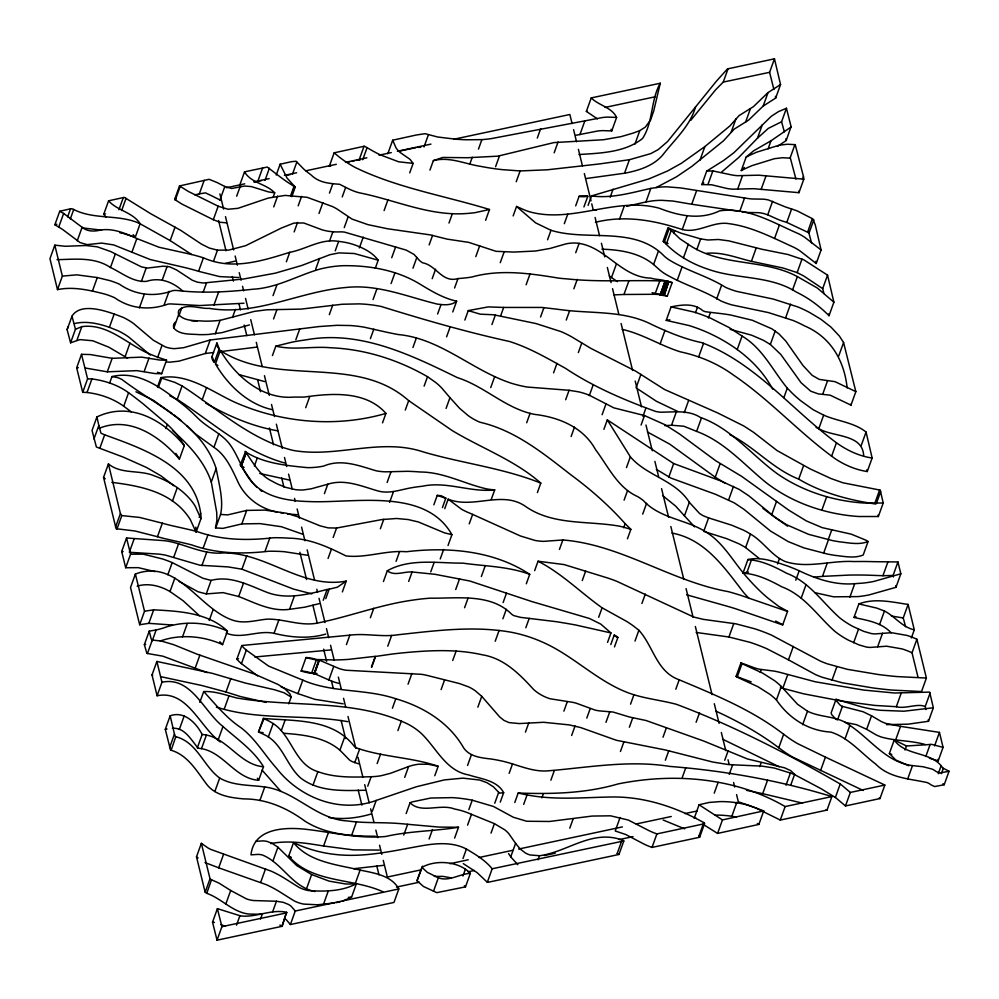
<?xml version="1.0" encoding="UTF-8"?>
<svg xmlns="http://www.w3.org/2000/svg" width="999" height="999" viewBox="0 0 999 999"><rect width="100%" height="100%" fill="white"/><g stroke="black" fill="none" stroke-linecap="round" stroke-linejoin="round"><path stroke-width="1.5" d="M777.397 146.478L786.213 140.509L785.963 138.636M786.213 140.509L791.083 126.648L786.438 108.254L778.396 111.663L771.253 116.309L733.94 152.685L723.601 160.489L706.705 171.104L701.847 184.603L711.563 184.765L726.41 188.361A49.188 47.577 19.8 0 0 732.629 189.186L753.721 188.699L798.95 192.682L803.808 179.171L803.608 177.535A19.968 19.318 19.8 0 0 803.458 176.561L795.241 144.655L787.324 144.243L779.295 145.18L756.942 152.098A158.204 153.022 19.8 0 0 747.751 156.281L746.153 157.068L741.283 170.579L742.881 169.78A158.204 153.022 19.8 0 1 752.085 165.609L774.437 158.691L782.454 157.742L790.384 158.167L795.941 179.108M314.273 673.925L318.893 660.114L317.158 659.914A97.228 94.043 19.8 0 1 312.862 659.265L305.994 657.617L301.136 671.128L307.992 672.777A97.228 94.043 19.8 0 0 312.3 673.426L314.023 673.626M314.023 674.1L318.893 660.114M273.251 196.878L274.713 192.832L268.394 191.883L251.373 186.601L244.693 186.026L231.681 188.499L224.825 186.463A341.92 330.719 19.8 0 1 217.12 182.555L209.103 179.308L179.52 185.951L188.424 191.483L218.182 206.206L228.009 209.241L237.887 208.341L268.269 198.064L285.065 195.417L307.08 197.303L332.667 206.631A56.381 54.545 19.8 0 1 337.138 209.091L352.023 219.068L367.944 224.65L387.475 228.746L430.444 234.927L447.053 239.111L468.731 242.37L496.028 251.311L513.661 252.073L535.614 251.011L550.062 248.439L565.809 243.931A37.512 36.289 19.8 0 1 575.287 243.019C604.632 244.593 620.716 277.56 650.886 278.122C655.282 279.807 664.547 279.345 667.12 281.855L662.512 295.242M666.046 281.593L660.177 295.055L665.109 281.081C632.467 279.695 599.75 282.43 567.12 278.896A170.18 164.61 19.8 0 1 558.703 278.134C529.92 273.401 500.337 269.031 471.678 277.06A140.647 136.051 19.8 0 1 457.979 278.559C442.132 283.266 436.538 265.334 422.627 262.812A17.557 16.983 19.8 0 1 419.118 260.09L414.036 254.445L406.231 250.125L344.518 232.118A27.835 26.923 19.8 0 0 340.659 231.868L337.262 231.93A40.26 38.949 19.8 0 1 332.904 231.756L329.795 231.443A47.215 45.667 19.8 0 1 321.778 229.708L303.733 222.977L293.956 223.077L281.506 227.984L245.567 245.717L228.721 250.1L217.482 250.15L209.39 248.064L201.611 244.206L180.682 230.332L150.724 213.724L126.024 198.414A2.935 2.847 19.8 0 0 123.302 197.502M660.177 295.055L665.109 281.081M226.411 222.814L219.892 222.253L213.311 219.718L181.806 204.021L174.65 199.45L176.036 198.838M597.427 118.856L586.376 111.413L591.233 97.914L660.264 83.229C650.436 100.424 653.433 122.103 642.507 138.524C625.074 152.472 600.499 153.159 579.02 154.52M660.264 83.229L653.683 111.089L650.611 120.017L645.254 127.16L639.797 130.607L633.428 133.017L621.028 136.651L603.521 139.735L553.883 142.595L497.802 156.169L467.407 157.73L442.769 157.455L433.354 160.639L429.945 170.092M238.749 277.51L219.605 276.598L198.564 271.316A195.055 188.674 19.8 0 0 184.49 267.482L150.225 259.54L113.649 244.905L101.573 243.082L87.088 244.643L80.095 242.582L62.425 229.32L54.87 224.763L59.728 211.264L70.542 208.803A2.735 2.647 19.8 0 1 71.566 208.729L72.777 209.041A10.939 10.577 19.8 0 1 73.714 209.503C94.418 220.092 119.031 213.936 140.147 223.689L135.29 237.188L123.626 233.616M58.779 226.96L63.649 213.461L59.728 211.264M375.274 268.306L378.196 260.202L354.32 253.521L339.036 252.897L329.92 254.695L301.561 265.547L275.237 273.177L243.519 279.008L203.346 283.004L197.527 282.218L192.332 280.257L176.536 269.942L169.643 266.808L163.199 266.184L147.502 268.069L141.471 266.895L110.452 251.448L97.315 246.84L85.864 245.517L65.31 246.278L54.808 245.155L49.95 258.666L57.492 289.623C73.402 286.301 89.735 290.222 105.145 294.156A83.766 81.031 19.8 0 1 114.573 297.702C130.569 308.991 149.925 310.652 168.007 304.096A20.042 19.393 19.8 0 1 172.29 304.008L199.713 305.557L243.981 303.234M67.62 216.908L70.542 208.803M70.317 218.956L73.714 209.503M57.492 289.623L62.363 276.111L54.808 245.155M77.248 240.809L82.105 227.297L63.649 213.461M105.969 217.008L103.721 214.31L108.591 200.811L123.314 197.565L118.931 209.715M127.61 358.229L108.854 347.202L92.757 340.759L79.97 339.61L70.579 342.794L67.12 329.658L71.99 316.146C81.456 300.911 109.99 312.387 123.089 317.345A66.546 64.373 19.8 0 1 133.404 323.389L153.384 340.284L165.272 346.89A28.834 27.885 19.8 0 0 174.763 348.651L183.741 347.677L210.165 339.997L319.031 326.561L337.013 325.312L350.349 325.537A128.172 123.976 19.8 0 1 364.136 327.16L386.001 332.068A336.351 325.349 19.8 0 0 398.364 334.565C440.771 338.499 472.477 370.741 511.8 383.379A121.403 117.432 19.8 0 0 527.147 387.038L569.068 390.284L578.571 391.833A68.444 66.209 19.8 0 1 589.073 395.117L613.823 407.854L644.48 415.559L664.959 424.712L679.308 433.828L715.609 460.664L741.608 476.336L788.723 510.139L806.393 520.941L822.277 527.672L851.26 534.165L865.858 540.147L868.069 541.52L863.198 555.032C854.307 558.653 844.305 556.356 835.077 555.382A189.81 183.591 19.8 0 1 827.434 554.058L803.833 547.877L788.236 541.608L770.579 531.093L744.018 509.365L734.24 502.859L715.646 494.343L670.853 478.059L656.38 469.343M70.579 342.794L75.437 329.283L71.99 316.146M92.432 291.071L97.29 277.56L110.015 280.657A83.766 81.031 19.8 0 1 119.443 284.203C135.427 295.304 154.795 297.352 172.864 290.597A20.042 19.393 19.8 0 1 177.148 290.497C202.322 293.444 227.859 291.995 252.997 289.223C276.673 287.999 297.29 275.637 319.58 269.181A112.949 109.253 19.8 0 1 342.507 265.709C368.818 265.259 396.178 269.905 419.043 283.566C430.894 290.746 442.932 298.189 456.655 301.161L452.759 311.963M121.653 210.564L126.024 198.414M76.96 340.147L81.818 326.636C108.816 322.889 128.784 346.228 152.323 355.07A113.986 110.252 19.8 0 0 160.764 358.254L166.546 360.177L161.688 373.688L155.082 373.589L136.875 370.641L107.293 371.828L85.527 368.069M182.717 291.046C172.827 281.905 159.728 276.973 146.591 281.343C133.204 282.555 121.99 272.864 110.464 267.495L115.335 253.996M131.256 411.875A427.772 413.761 19.8 0 0 123.714 406.218C112.887 398.401 99.725 393.918 86.501 392.432A24.326 23.539 19.8 0 0 85.427 392.432L82.717 392.332L76.661 367.819L81.518 354.32L90.385 354.558L112.15 358.329L141.733 357.142L159.94 360.077L166.546 360.177M131.968 252.06L136.838 238.549C125.637 233.366 113.362 228.122 100.749 229.995C94.443 231.618 87.375 231.756 82.105 227.297M82.717 392.332L87.587 378.821L81.518 354.32M74.425 323.589C86.089 320.716 98.289 323.514 109.403 327.297L114.261 313.798M87.038 392.47L91.908 378.958C104.932 380.582 117.907 384.952 128.584 392.719A427.772 413.761 19.8 0 1 143.519 404.17L167.382 424.488A86.526 83.704 19.8 0 1 184.266 445.629M107.293 371.828L112.15 358.329M141.321 281.518L146.179 268.019M174.65 199.45L179.558 185.802M98.789 428.484C129.608 415.509 159.99 436.401 179.433 459.128L184.291 445.616C162.912 419.667 130.02 401.186 96.915 416.933L92.045 430.444L96.379 447.015L123.289 457.117L146.653 467.557L161.076 475.911L173.851 485.726M175.3 199.987L180.157 186.476M109.528 383.341L111.963 376.586C138.162 370.142 161.326 387.899 180.782 402.947A142.045 137.387 19.8 0 1 195.692 416.046L196.728 417.008A58.129 56.231 19.8 0 0 200.137 420.267C210.352 429.408 223.901 434.765 231.481 446.703C239.847 459.34 243.694 474.975 255.207 485.439C269.755 498.289 290.072 501.023 308.778 501.548C353.771 503.621 424.95 486.963 451.923 534.677L448.039 545.479M139.385 307.904L144.243 294.393M93.968 438.961L98.826 425.449L96.915 416.933M125.1 356.68L129.957 343.169M191.621 254.495L170.18 240.609L175.05 227.098M99.8 448.326L104.658 434.827L100.986 433.216L98.826 425.449M162.313 279.807L167.17 266.308M194.793 194.867L199.325 193.868L204.183 180.357M123.714 406.231L128.584 392.719M164.186 304.795L169.056 291.283M307.492 555.269L284.365 551.698A170.117 164.56 19.8 0 0 268.644 551.248C242.844 554.233 216.571 553.846 191.808 544.93A355.482 343.843 19.8 0 0 182.767 542.732L165.534 538.836A217.07 209.965 19.8 0 1 157.467 536.713L134.89 530.968L116.084 528.708L103.546 477.422L108.416 463.911C121.241 474.587 139.748 469.518 154.433 475.911C168.381 480.869 181.631 488.923 191.159 500.399A53.958 52.198 19.8 0 1 195.23 506.206L200.936 518.718L196.079 532.23L190.359 519.717A53.958 52.198 19.8 0 0 186.301 513.911C168.406 491.271 138.824 485.714 111.851 482.38M144.168 371.503L149.038 358.004M157.58 357.654L161.963 345.492M249.45 324.9L221.99 332.63L208.554 334.453A142.033 137.387 19.8 0 1 199.313 334.64C190.834 333.853 179.845 335.189 173.789 328.084L178.659 314.573L178.334 312.525A6.006 5.807 19.8 0 1 179.046 310.015C186.863 302.872 199.688 309.053 209.078 308.329C256.306 316.346 299.588 291.346 345.666 287.525C377.56 283.903 407.142 296.803 437.325 304.096C443.718 304.932 451.423 305.794 456.655 301.161M220.941 200.424L219.967 199.962L224.825 186.463M213.311 219.718L218.182 206.206M178.896 315.846L181.818 307.742M198.564 271.316L203.421 257.804C231.943 270.592 261.875 261.014 289.76 252.322C306.206 249.275 321.241 238.212 338.624 241.408A69.768 67.495 19.8 0 1 352.884 244.305C362.325 247.49 372.127 251.998 378.196 260.202M157.48 387.075L160.876 377.622C187.487 373.127 210.764 390.896 233.554 401.66C280.744 422.989 336.126 427.909 385.939 413.399C366.034 390.684 331.755 393.107 304.42 397.053A338.324 327.247 19.8 0 1 294.156 397.053C262.55 399.962 235.277 376.123 220.342 350.449L215.472 363.948C227.685 384.94 247.852 404.295 272.115 409.627M158.292 387.6L161.688 378.134L160.876 377.622M115.547 527.11L120.417 513.611L108.416 463.911M291.795 196.653L295.204 187.2A9.303 9.003 19.8 0 1 294.83 186.95L294.368 186.638A8.254 7.992 19.8 0 0 293.993 186.388L287.762 182.33A217.457 210.339 19.8 0 1 278.259 175.449L267.282 167.058L244.518 171.853L239.66 185.352L240.784 185.09M236.676 196.204L240.085 186.751M116.945 529.095L121.803 515.584L139.76 517.457L162.338 523.201A217.07 209.965 19.8 0 0 170.392 525.337L187.625 529.233A355.482 343.843 19.8 0 1 196.666 531.418C221.441 540.347 247.702 540.734 273.514 537.737A170.117 164.56 19.8 0 1 289.223 538.199C309.665 538.449 328.159 547.015 345.954 555.919C366.021 558.304 386.014 550.049 406.331 551.748C448.264 546.728 493.806 550.599 529.72 574.338L526.311 583.791M213.599 260.964L217.482 250.15M203.134 292.295L206.543 282.842M155.082 571.615L138.312 567.657L125.699 567.732L121.691 551.51L126.548 537.999L163.861 540.634A76.636 74.126 19.8 0 1 170.704 541.72C188.087 545.704 204.583 554.62 222.964 552.959C266.221 552.247 301.873 589.435 346.241 581.106L342.357 591.908M165.921 428.546L167.382 424.488M285.239 463.136C244.118 451.923 212.263 422.04 177.223 399.413L182.093 385.914L174.725 382.33L161.688 378.134M254.383 182.155L257.779 181.406L262.65 167.894M213.861 305.282L218.719 291.77M134.191 538.748L129.333 552.26L159.003 554.133A76.636 74.126 19.8 0 1 165.834 555.232L200.137 565.272L228.172 566.908L241.945 569.193L293.519 589.098L311.85 593.868M125.699 567.732L130.569 554.22L126.548 537.999M264.997 180.407L269.368 168.244M166.796 361.938A28.834 27.885 19.8 0 0 169.892 362.162L178.883 361.176L205.294 353.509L210.165 339.997M215.247 333.878L220.105 320.367L254.308 311.388L266.658 309.802L301.174 309.103L342.22 304.245L359.278 303.883A130.295 126.024 19.8 0 1 381.293 306.493C423.564 319.63 466.009 331.918 509.303 341.433C529.22 347.64 547.44 358.329 565.596 368.394C593.331 386.888 624.562 400.149 655.769 411.476A36.563 35.365 19.8 0 0 660.789 412.2C674.15 412.15 688.386 409.752 700.349 417.42C731.305 428.271 751.61 455.144 777.384 473.813C799.175 488.898 824.799 498.126 850.986 501.735A184.59 178.559 19.8 0 0 863.648 502.997L883.203 503.021L880.231 490.134L842.981 482.804L830.906 478.496L810.164 468.918L777.122 450.611L753.571 432.317L743.905 426.036L717.856 413.024L664.572 389.51L635.601 371.104L590.846 348.376L571.84 336.938A102.21 98.864 19.8 0 0 560.951 331.581L535.914 323.539L495.329 315.11A25.812 24.963 19.8 0 0 491.096 314.648L480.294 314.185L468.256 310.614L464.847 320.067M276.236 175.037L280.132 164.223L291.483 161.676L296.116 161.251L303.821 169.131A99.975 96.703 19.8 0 0 311.176 175.012C319.156 182.942 329.583 183.466 339.66 184.291C346.066 187.537 352.347 191.134 359.428 192.832C395.354 199.9 429.845 216.558 467.22 213.461A125.936 121.816 19.8 0 0 475.287 212.625L489.498 209.49L485.614 220.304M212.013 356.543L216.87 343.032A46.366 44.843 19.8 0 1 217.819 345.179L219.231 348.813L214.36 362.325A6.481 6.269 19.8 0 1 212.038 356.543A46.366 44.843 19.8 0 1 212.962 358.678L214.36 362.325M607.554 642.407L610.951 632.941L575.536 624.962A807.841 781.393 19.8 0 0 556.406 621.703L520.442 617.345L514.048 615.684A9.728 9.416 19.8 0 1 511.488 614.06C490.484 593.031 457.105 598.588 430.357 598.164A216.096 209.016 19.8 0 0 412.599 600.137C379.682 604.72 348.526 616.982 316.096 623.339C299.425 626.011 283.429 618.693 266.92 619.155C255.781 620.279 244.393 623.95 233.304 620.379C198.813 609.228 177.56 558.229 135.377 574.025L130.519 587.537L139.673 624.725L148.814 623.339L172.527 625.024M202.185 399.825L206.556 387.662M232.455 317.507L235.377 309.403M273.714 206.918L277.597 196.116M157.467 536.713L162.338 523.201M172.415 501.186L177.273 487.687M292.445 174.238L296.815 162.088M290.584 195.841L293.993 186.388M291.271 195.966L294.68 186.513L287.075 178.084L280.132 164.223M139.673 624.725L144.53 611.213L135.377 574.025M298.189 205.831L301.586 196.378M148.814 623.339L153.671 609.84C178.996 611.163 208.167 612.624 227.435 631.118L222.577 644.63C203.471 635.876 180.182 633.878 160.265 640.996M173.751 557.192L178.609 543.693M167.832 574.75L172.203 562.587A151.723 146.753 19.8 0 0 162.625 558.978L143.169 554.145L130.569 554.22M277.223 512.05C259.528 508.728 244.156 496.753 237.125 480.119C231.393 468.007 225.537 454.995 213.936 447.34L218.793 433.828M207.168 672.639L162.812 656.168L146.878 653.383L144.368 644.642L149.226 631.131L156.156 629.969A98.701 95.467 19.8 0 0 163.187 628.096C183.641 620.342 207.68 622.065 227.435 631.118M294.143 231.918L297.552 222.465M273.039 295.617L276.935 284.815M286.351 261.775L289.76 252.322M147.44 653.533L152.298 640.022L161.601 641.108L173.676 644.68L197.003 654.145L254.358 674.038L277.884 684.39L284.565 688.486L289.885 693.806L291.159 697.065L288.723 703.82M152.273 640.771L156.156 629.969M199.438 615.696L183.167 600.786L170.005 591.533L174.875 578.021M302.51 534.153L281.456 526.735L259.977 523.613L241.82 523.913L222.877 528.384L215.459 527.884L216.92 520.367L216.721 512.412L211.301 482.042L216.159 468.531C201.698 424.425 156.356 405.681 122.315 379.757A19.93 19.281 19.8 0 0 116.796 377.435L111.963 376.586M199.201 517.357L200.662 513.299C194.393 466.233 143.257 448.813 104.658 434.827M273.551 318.956L276.96 309.503M409.715 172.852L413.124 163.399L398.638 161.788L380.244 154.833A133.167 128.796 19.8 0 1 371.94 150.474L364.672 146.329A2.498 2.41 19.8 0 0 364.023 146.291L334.141 152.835L329.283 166.346L330.819 165.934M220.292 741.97C199.713 727.097 187.437 689.585 157.093 695.754L152.023 674.949L156.88 661.45L212.325 673.338L245.304 683.054L274.625 689.785L284.153 692.819L291.159 697.065M318.993 213.461L322.889 202.647M329.458 193.119L332.854 183.666M272.427 355.594L275.836 346.141L291.97 342.158A231.244 223.676 19.8 0 1 306.306 339.81C359.902 330.045 410.626 354.757 457.392 377.634C484.865 386.351 505.894 408.816 534.515 414.373C558.778 417.207 583.229 427.097 595.566 449.687C608.166 466.333 617.632 487.787 637.749 496.64A58.541 56.631 19.8 0 1 643.431 500.636C660.189 518.843 686.65 519.343 706.518 532.342C724.637 543.818 734.277 563.686 748.513 579.033A202.735 196.091 19.8 0 0 760.014 591.033L761.35 592.295A174.475 168.756 19.8 0 0 767.669 597.914L778.683 606.343L787.587 611.288L782.729 624.8A4.233 4.096 19.8 0 1 781.568 624.55L735.489 608.716A335.639 324.65 19.8 0 0 723.326 605.132L686.613 594.792M203.209 548.026L208.079 534.515M201.91 565.559L206.768 552.047M215.697 527.959L220.567 514.46L227.747 514.885L246.691 510.402L264.835 510.102L286.326 513.224L297.69 516.733L320.042 525.824L328.109 527.872L336.576 528.046L382.068 519.53L396.703 518.493L408.179 519.555L418.319 521.94L444.468 532.854L451.923 534.677M157.093 695.754L161.963 682.242L156.88 661.45M240.859 465.984L240.297 464.897L245.517 451.71A4.508 4.358 19.8 0 0 245.791 451.998C263.861 463.524 286.526 465.559 307.317 467.632A73.876 71.453 19.8 0 0 323.701 466.071C341.421 458.553 359.103 465.771 376.198 470.804A55.22 53.422 19.8 0 0 385.614 471.828L407.58 471.303A209.415 202.56 19.8 0 1 420.379 472.003C443.868 472.102 464.51 483.953 486.875 488.948A70.28 67.982 19.8 0 0 494.717 489.872L491.308 499.325M245.117 451.286L245.729 452.472A1.361 1.311 19.8 0 0 246.066 452.759L241.209 466.271L252.248 482.292L256.943 487.412M244.081 467.432L241.446 465.809L246.316 452.297M182.467 636.987L187.337 623.488M315.672 269.255L319.555 258.454M342.245 196.915L345.642 187.45M329.495 241.209L332.904 231.756M356.343 160.377L359.165 159.803L364.023 146.291M295.854 339.672L299.75 328.871M179.171 581.455L198.064 591.758L206.281 593.918L211.139 580.407C230.844 575.124 249.475 585.614 267.357 592.494C286.85 599.775 307.754 594.405 327.11 589.46L323.226 600.274M362.724 159.74L367.108 147.577M254.408 465.971L257.33 457.867M335.227 250.874L338.624 241.408M344.243 227.622L348.127 216.82M375.324 836.225C351.173 836.288 325.849 834.477 304.945 821.141C287.088 807.991 266.346 798.875 243.881 798.913C230.794 797.714 216.071 795.803 207.18 784.939C196.99 771.653 188.199 755.281 170.941 750.174A1.461 1.424 19.8 0 1 170.454 749.824L165.297 729.295L170.167 715.784C184.303 710.689 196.191 722.914 202.16 734.465C226.898 736.188 238.986 764.797 263.511 766.757L258.654 780.269C234.303 778.696 222.69 749.987 198.314 748.263C191.421 740.621 185.04 727.26 172.365 728.271M241.82 523.913L246.691 510.402M209.216 620.466L213.112 609.652M195.005 668.656L199.862 655.144M169.593 747.614L174.45 734.103L170.167 715.784M171.141 750.249L175.799 736.675A1.461 1.424 19.8 0 1 175.312 736.313L174.45 734.103M179.358 729.345L184.228 715.846M329.32 314.648L332.717 305.195M387.812 153.721L392.682 140.21L416.246 135.015L425.087 133.679L437.637 137L455.969 139.223A239.997 232.143 19.8 0 0 466.97 139.773L481.88 139.635A152.485 147.49 19.8 0 0 491.033 138.661L602.322 117.557A49.65 48.027 19.8 0 1 607.629 117.108L616.608 117.42L611.75 130.919L602.772 130.619A49.65 48.027 19.8 0 0 597.452 131.056L575.849 135.29M241.945 569.193L246.803 555.694M359.353 247.902L363.249 237.088M305.706 407.704L309.603 396.903M199.825 702.372L203.709 691.57C215.085 690.983 225.924 695.179 236.751 697.976C293.406 707.804 353.946 698.463 407.417 723.875A60.377 58.404 19.8 0 1 421.653 733.766C436.551 748.226 446.029 771.003 468.706 774.937C480.806 778.958 497.127 780.231 503.671 792.694L500.262 802.147M206.281 593.918L223.052 592.619L238.674 596.503L243.544 583.004M384.091 210.577L387.987 199.763M265.022 551.348L269.88 537.837M197.303 747.964L202.16 734.465M201.498 748.663L206.356 735.152M161.413 676.81L201.536 685.439L225.999 691.995L230.869 678.496M424.026 146.928L428.396 134.778M216.358 707.192L224.138 709.352L228.996 695.841M257.63 675.886L241.458 663.636L246.316 650.137L245.704 649.6M373.052 299.575L376.935 288.773M391.733 257.73L395.629 246.915M218.119 740.009L222.989 726.51C203.746 711.575 191.184 675.961 161.963 682.242M370.404 338.636L373.813 329.183M391.071 283.579L394.967 272.764M214.822 791.558L219.693 778.046C203.371 766.108 197.39 742.444 175.999 736.75M226.186 633.104C241.833 639.647 258.092 629.832 274.051 633.329L278.908 619.817M324.413 493.656L327.809 484.203C344.867 478.733 361.663 486.263 377.847 490.921C389.061 494.155 400.137 489.747 411.089 487.824A153.846 148.814 19.8 0 1 422.402 486.238C446.79 480.931 470.666 492.707 494.717 489.872M261.401 914.31L248.876 914.048A32.018 30.969 19.8 0 1 241.721 912.449C228.958 908.103 219.355 897.689 206.643 893.281A10.315 9.978 19.8 0 0 206.281 893.156L205.045 891.857L196.491 856.83L201.361 843.318L207.854 847.851A28.047 27.135 19.8 0 0 210.839 849.437L271.216 871.178A105.519 102.06 19.8 0 1 284.191 878.071L298.988 887.362A33.741 32.642 19.8 0 0 308.591 890.596C324.438 891.62 342.133 891.545 356.431 883.64L351.573 897.139L342.045 901.335M238.674 596.503C254.982 602.809 271.453 611.85 289.573 609.315L294.443 595.816M412.962 268.207L416.858 257.405M429.145 244.892L432.555 235.439M365.197 790.246C343.431 790.721 319.081 792.082 300.799 778.121C286.276 765.496 282.53 742.831 263.848 734.465A100.1 96.828 19.8 0 0 260.801 732.979L258.529 731.942L263.386 718.431C295.18 721.191 332.879 718.244 354.383 746.503A19.955 19.306 19.8 0 0 357.305 748.214C383.516 757.23 411.988 757.317 438.174 766.283L434.777 775.736M258.529 731.942L264.036 718.618L263.386 718.431M205.157 892.257L210.015 878.758L201.361 843.318M333.167 537.499L336.576 528.046M206.756 893.331L211.501 879.782A10.315 9.978 19.8 0 0 211.139 879.644L210.015 878.758M469.817 164.048L472.24 157.293M328.059 558.478L331.468 549.025M448.976 223.052L452.385 213.586M334.328 902.959L317.457 904.782L303.721 904.095A33.741 32.642 19.8 0 1 294.131 900.873L279.32 891.583A105.519 102.06 19.8 0 0 266.346 884.689L218.694 867.819L223.564 854.307M478.471 149.088L481.88 139.635M432.18 278.696L435.589 269.243M268.306 737.037L273.164 723.526L268.706 720.966A100.1 96.828 19.8 0 0 265.659 719.467L264.023 718.718M382.53 422.852L385.939 413.399M412.937 347.515L416.333 338.062M325.774 598.651L329.171 589.198L337.412 587.175L346.241 581.106M281.343 730.556L285.239 719.755M212.537 922.152L217.407 908.653L239.91 915.696A25.949 25.1 19.8 0 0 243.182 916.145C257.742 916.807 272.103 909.078 286.563 912.262L282.068 926.31L217.033 940.184L212.537 922.152L214.41 922.477M343.181 703.833L314.785 699.312L297.927 693.631L302.784 680.119L268.606 666.096L246.316 650.137M259.89 800.499L264.747 786.987C295.292 790.821 316.046 819.417 347.527 820.953C363.723 823.226 380.107 822.227 396.378 823.338A260.951 252.41 19.8 0 1 407.642 824.287L438.848 827.085L458.516 827.259L454.62 838.061M437.612 314.011L441.021 304.558M225.836 903.995L230.694 890.484L219.106 883.178L211.613 879.819M405.282 410.089L408.678 400.636C357.442 355.082 282.717 385.589 225.624 353.771A24.138 23.352 19.8 0 1 223.339 352.347L220.342 350.449M301.136 671.041A32.605 31.531 19.8 0 1 311.601 673.126L316.496 659.552L335.314 659.977A337.1 326.061 19.8 0 0 348.276 659.415L375.324 656.318L371.428 667.12M217.033 940.184L221.903 926.672L217.407 908.653M495.591 166.696L499.488 155.894M314.473 673.801L319.48 660.202L338.811 668.443A40.709 39.373 19.8 0 0 346.016 670.242L421.453 674.313A63.137 61.064 19.8 0 1 426.848 675.349L459.577 683.591L468.718 686.925A42.12 40.734 19.8 0 1 475.287 690.796L481.743 696.34L499.8 717.057L504.02 720.416L508.991 722.589L519.23 723.576L543.618 722.289L569.243 724.899L580.706 727.572L616.308 740.259L664.997 749.887L712.762 762.037L728.771 764.61L762.15 766.146L774.262 768.044L794.617 774.35L790.733 785.164M454.57 288.012L457.979 278.559M458.516 827.259C434.665 831.205 409.677 830.968 385.714 836.475C358.329 839.073 331.481 832.067 304.445 829.133C284.128 827.147 253.833 828.296 250.986 854.844L258.229 854.382A20.105 19.443 19.8 0 1 262.5 855.032C282.542 863.248 292.133 887.012 314.897 891.52M387.113 482.505L391.009 471.703M424.113 386.151L427.51 376.698C398.064 359.702 364.747 349.113 330.681 347.764C312.45 346.079 293.768 350.399 275.836 346.141M446.59 336.813L450 327.36M475.786 256.631L479.682 245.816M236.513 925.161L239.91 915.696M389.61 502.385L393.506 491.57M380.369 528.746L383.766 519.293M338.673 683.279A40.709 39.373 19.8 0 1 333.953 681.955L328.871 679.957L333.728 666.445M260.689 882.317L265.547 868.805M346.428 644.617L349.825 635.164C365.821 633.066 381.868 637.337 397.814 634.777C435.264 630.719 473.364 625.586 510.839 632.18A135.926 131.468 19.8 0 1 541.108 641.508C571.528 654.357 594.917 679.27 625.499 691.758C641.82 698.451 659.565 699.775 676.473 704.332C733.241 725.624 787.687 753.833 840.221 783.978A106.281 102.797 19.8 0 1 842.157 785.514L850.336 792.444L884.852 785.039L879.982 798.551L845.479 805.956L837.299 799.025A106.281 102.797 19.8 0 0 835.364 797.477L821.091 788.711L793.306 773.95M516.221 181.743L520.117 170.941L547.227 169.805L599.55 163.923L629.395 159.728L650.699 153.634L658.154 149.638L667.594 141.508L716.295 81.319L727.459 68.919L774.462 58.816L780.544 84.553L775.674 98.064L763.161 106.081L748.526 120.192L734.253 129.083L723.401 140.896L691.832 166.408L676.535 176.773L656.093 187.612M273.052 860.713L277.922 847.202L272.315 843.443L267.37 841.52A20.105 19.443 19.8 0 0 263.099 840.883L255.856 841.333M537.275 138.099L540.684 128.646M513.161 215.921L516.558 206.468L522.577 209.116A55.807 53.983 19.8 0 0 529.782 211.85C572.914 223.676 616.208 196.254 659.427 208.279C678.708 215.784 700.062 220.292 719.567 210.876C747.914 206.818 773.663 223.039 798.838 233.866A60.315 58.342 19.8 0 1 804.645 237.25L821.091 249.975L816.22 263.486L799.787 250.761A60.315 58.342 19.8 0 0 793.968 247.365C773.114 237.974 752.434 226.873 729.507 223.739C713.111 220.704 698.638 233.641 682.255 229.545C654.245 220.304 624.75 214.947 595.454 222.302M260.539 919.043L262.487 913.648M370.379 617.732L373.788 608.279M383.429 581.568L387.325 570.754C410.04 558.016 437.899 563.311 462.862 563.136C485.227 566.283 508.316 566.383 529.72 574.338M446.066 408.454L449.962 397.652L441.82 388.099A64.485 62.375 19.8 0 0 435.826 382.567L427.51 376.698M500.262 262.687L504.145 251.885M312.999 785.139L317.869 771.64C294.468 764.485 292.183 735.838 273.164 723.526M382.829 891.72C352.435 877.846 311.913 883.328 288.686 856.118L293.544 842.619A125.812 121.691 19.8 0 0 333.491 854.245C364.348 858.228 394.805 850.349 425.012 845.216C440.047 842.806 456.693 842.257 469.867 851.123C478.022 855.968 486.126 861.338 492.182 868.768L623.826 840.958L618.968 854.47L488.898 882.105L487.325 882.279L477.072 872.577L463.261 863.611M396.066 561.376L399.475 551.923M272.552 912.05L276.448 901.248L283.416 902.384L288.536 904.47A17.258 16.683 19.8 0 1 291.471 906.592L295.242 911.038L290.384 924.537L393.968 902.447L398.826 888.948C391.333 875.286 373.951 873.051 360.115 870.079C337.163 864.672 309.178 862.149 293.544 842.619M491.933 324.575L495.329 315.11M554.17 152.797L558.054 141.983M358.591 763.835L352.435 761.725A19.955 19.306 19.8 0 1 349.513 760.014L339.922 750.199L344.78 736.7M371.665 667.245L375.549 656.443L392.395 654.008A527.022 509.765 19.8 0 1 408.454 652.335C432.967 650.187 457.929 649.263 482.105 654.757C503.983 658.191 519.58 674.113 533.753 689.635A43.119 41.708 19.8 0 0 550.187 698.788L571.103 702.072A38.611 37.338 19.8 0 1 576.048 703.134L595.204 710.114A39.535 38.237 19.8 0 0 600.686 711.001L613.011 712.025L625.898 715.933A77.897 75.35 19.8 0 0 630.831 717.307L646.066 720.516L703.621 740.996L747.527 758.99L784.515 767.794L790.796 770.679L794.617 774.35M500.749 315.547L503.671 307.442L541.833 307.442L557.017 309.203A190.709 184.465 19.8 0 0 562.487 309.902C592.432 313.773 624.487 310.302 652.135 324.712C668.094 332.192 684.415 339.011 701.723 342.632C755.194 362.762 791.57 409.59 836.45 442.782C847.027 450.387 859.177 456.143 872.139 458.017L867.282 471.528C855.931 469.892 845.191 465.259 835.614 459.053C799.799 433.404 770.217 399.975 733.666 375.224C717.769 363.599 699.525 355.906 680.356 351.835C660.489 345.629 642.607 333.966 622.215 329.37M282.068 926.31L286.563 912.262M433.841 504.82L437.25 495.367L441.208 495.754L445.841 498.139L442.432 507.592M408.678 581.43L412.088 571.977L435.002 574.3L469.805 581.006L531.793 601.548L589.435 618.481L600.761 624.088L610.951 632.941M387.762 646.216L391.645 635.414M306.78 888.061L311.638 874.55L296.765 865.621L277.922 847.202M444.742 508.666L448.151 499.2C473.713 509.353 502.584 489.685 526.123 506.843C553.483 525.524 588.086 520.629 619.193 526.136A63.724 61.638 19.8 0 1 624.163 527.372L630.856 529.333L627.459 538.798M270.642 843.618C288.187 840.084 306.156 843.156 323.576 846.003L328.446 832.492M579.919 134.59L584.777 121.091M526.111 284.802L530.007 274.001M354.72 762.674L359.578 749.175M490.721 387.624L494.605 376.823M547.577 239.76L550.986 230.307C588.024 241.733 634.752 225.275 664.61 256.493A59.178 57.243 19.8 0 0 668.855 259.728C686.775 270.816 707.642 276.074 725.561 287.35A81.269 78.609 19.8 0 0 736.775 291.408L773.326 299.088L797.951 306.968A131.868 127.56 19.8 0 1 809.452 312.4L820.728 319.156L830.981 327.098L839.385 336.051L843.581 342.532L855.843 391.633L850.973 405.132L830.144 395.167L818.406 393.931L810.738 391.196L801.073 382.717L780.856 354.52L770.341 344.455L763.411 340.309L751.623 335.189L730.094 329.32M430.744 571.903L434.14 562.449M440.234 558.978L443.643 549.512M564.323 223.676L567.732 214.223M392.407 708.229L395.804 698.776C423.426 706.73 449.363 722.677 463.786 748.126C470.142 756.955 481.518 757.854 491.383 759.053A131.568 127.26 19.8 0 1 500.449 760.726C515.834 763.835 530.294 771.64 546.366 770.966C587.424 767.707 628.446 759.789 669.817 766.42C724.712 770.741 779.257 780.456 831.892 796.578L827.035 810.089L780.281 820.067L756.231 808.154M323.476 904.332L328.334 890.821M575.686 205.831L579.095 196.378A23.139 22.378 19.8 0 0 587.837 196.254L583.916 206.943M367.744 786.163L371.153 776.71L373.901 776.598A61.214 59.203 19.8 0 0 381.518 775.636L390.684 773.238L408.616 766.545A42.907 41.508 19.8 0 1 419.205 764.198L428.184 764.26L438.174 766.283M377.147 763.586L380.557 754.12M351.611 835.426L356.468 821.915M408.042 684.228L411.925 673.413M540.546 317.02L543.956 307.567M469.23 523.851L472.639 514.398A222.015 214.748 19.8 0 0 466.845 511.938L461.788 509.415L448.151 499.2M397.914 730.594L401.311 721.141M588.099 205.369L591.508 195.916L648.95 178.908L667.444 171.041L681.405 163.274L704.869 146.591L729.882 125.949L739.11 115.572L753.383 106.681L768.031 92.582L780.544 84.553M372.302 811.263L376.186 800.449L416.471 786.725L444.468 779.894L462.949 778.134L479.707 780.032L487.012 782.729L493.394 786.8L499.425 793.106L503.671 792.694M575.724 252.735L579.133 243.269M455.706 589.547L459.602 578.733M355.244 883.591L360.115 870.079M573.863 288.786L577.272 279.333M526.685 422.752L530.094 413.299M610.164 197.278L613.074 189.173M566.258 320.042L569.667 310.589M464.597 607.729L468.007 598.264M404.72 777.359L408.616 766.545M586.413 178.496L624.537 173.227L629.395 159.728M634.939 144.118L639.797 130.607M553.571 372.827L556.98 363.374M481.356 576.523L485.252 565.721M441.096 689.61L444.505 680.157M452.722 660.501L456.131 651.048M619.492 219.243L624.363 205.732M406.156 813.573L410.052 802.771L412.15 801.922L430.719 798.039L452.322 797.627A141.721 137.075 19.8 0 1 472.227 800.199L493.494 806.48L513.286 817.232L526.723 821.253L549.5 821.478L592.22 816.058L610.551 815.821L628.271 820.042L649.288 830.793A71.678 69.331 19.8 0 0 656.905 833.903L704.507 823.75A1.536 1.486 19.8 0 0 703.883 822.514M403.746 835.089L407.642 824.287M578.346 352.572L581.743 343.107M565.671 399.737L569.068 390.284M617.469 281.643L611.488 277.572L616.358 264.061M537.387 492.582L540.796 483.116C516.883 462.013 486.625 450.149 459.103 434.602A212.587 205.619 19.8 0 1 452.01 430.444L408.678 400.636M626.748 206.306L645.966 201.923L650.824 188.411L657.492 187.362A77.123 74.6 19.8 0 1 666.683 186.813L680.569 187.912L746.815 198.326A45.167 43.681 19.8 0 0 752.572 198.976L763.536 199.188A30.794 29.783 19.8 0 1 768.631 200.05L782.205 205.632A69.455 67.183 19.8 0 0 786.413 207.268L797.027 210.814L812.512 218.731A11.901 11.513 19.8 0 0 812.861 218.881L815.284 224.937L821.091 249.975M503.109 602.572L506.518 593.119M502.897 618.781L506.306 609.328M495.217 641.233L499.113 630.431M571.103 436.551L574.5 427.097M613.935 294.867L623.963 294.48L628.833 280.981M429.083 839.023L432.492 829.57M589.335 395.567L593.219 384.765M477.859 707.155L481.743 696.34M624.537 173.227C638.511 170.617 653.096 166.134 662.724 155.02C674.525 139.61 690.197 125.986 695.541 106.893M417.082 880.868L421.94 867.369C435.102 859.677 458.578 860.788 470.354 873.351L465.497 886.862L436.775 892.656L423.464 886.488L416.933 880.668L422.565 866.121M534.64 570.679L538.049 561.226L564.185 564.597L607.554 577.971A173.676 167.994 19.8 0 1 616.708 581.268L693.693 617.032L703.333 619.368L735.938 623.838L754.969 628.858A191.933 185.652 19.8 0 1 771.478 635.102L820.454 661.138A107.917 104.383 19.8 0 0 827.522 663.885L847.327 669.318L877.884 674.45A496.341 480.094 19.8 0 0 896.565 676.548L926.398 678.046L916.895 639.273A69.98 67.695 19.8 0 0 906.992 635.426L891.483 632.692L875.186 633.915A25.849 25 19.8 0 1 871.128 633.516L863.823 631.393L853.134 626.585A84.153 81.394 19.8 0 1 839.684 617.807C822.339 602.385 809.402 581.843 786.663 573.289C775.124 567.032 762.924 560.951 749.65 559.79A19.268 18.644 19.8 0 1 747.901 559.552L743.031 573.051A19.268 18.644 19.8 0 0 744.792 573.301C758.066 574.462 770.254 580.531 781.805 586.8C804.532 595.354 817.469 615.884 834.814 631.306A84.153 81.394 19.8 0 0 848.263 640.084L858.953 644.892L866.27 647.015A25.849 25 19.8 0 0 870.316 647.427L886.625 646.203L902.122 648.925A69.98 67.695 19.8 0 1 912.025 652.784L917.956 677.01M467.582 765.409L471.466 754.607M847.14 387.912C844.28 360.564 830.768 337.038 804.595 325.911A131.868 127.56 19.8 0 0 793.081 320.467L768.468 312.6L731.917 304.92A81.269 78.609 19.8 0 1 720.691 300.849C702.697 289.747 681.98 284.216 663.998 273.227A59.178 57.243 19.8 0 1 659.74 270.005L653.596 264.523L658.453 251.024M602.11 414.722L606.006 403.908M668.069 243.544L663.086 241.358L667.956 227.859L680.993 233.179L700.661 238.886L707.954 239.997L718.443 239.485L728.883 240.884L761.975 249.275L787.999 254.52L803.82 259.84L827.547 275.137L833.89 302.197L829.02 315.709C819.492 306.131 808.591 297.977 796.365 292.108C769.892 275.187 737.349 279.508 708.716 269.443C692.02 264.011 676.598 255.282 664.585 242.557A1.848 1.786 19.8 0 1 664.323 242.095L669.193 228.584L668.256 228.047M525.811 627.784L529.22 618.331M690.684 120.404L715.596 89.823L723.251 82.08L728.121 68.581M433.491 891.27L438.361 877.759L427.285 872.327L421.94 867.369M666.358 243.981L671.216 230.469L669.455 229.046A1.848 1.786 19.8 0 1 669.193 228.584M559.44 549.425L562.849 539.972C621.053 544.555 670.941 581.356 728.196 591.62A335.639 324.65 19.8 0 1 740.346 595.204L786.425 611.063A4.233 4.096 19.8 0 0 787.587 611.301M673.638 233.454L674.612 230.757M699.999 160.102L704.869 146.591M603.896 429.345L607.305 419.88L673.663 463.548L720.516 480.844L739.098 489.348L748.875 495.854L775.436 517.594L786.575 524.712L808.691 534.378L832.304 540.546A189.81 183.591 19.8 0 0 839.947 541.87C849.175 542.857 859.165 545.142 868.069 541.52M468.831 809.652L472.227 800.199M623.963 294.48L654.944 294.28L660.252 279.77M467.582 825.137L471.478 814.335A73.014 70.629 19.8 0 0 454.483 808.99C440.509 803.421 421.128 814.06 410.052 802.771M682.255 229.545L687.112 216.034M645.966 201.923L652.622 200.861A77.123 74.6 19.8 0 1 661.813 200.324L673.014 201.061L691.72 204.246L696.59 190.734M661.188 295.092L666.146 280.894M662.25 295.367L666.895 280.906M663.536 294.955L662.225 294.917L667.045 281.431L661.4 295.042M668.568 281.381L663.161 295.504L667.782 281.156L663.149 295.117M663.124 295.529L667.956 282.03L667.157 281.843M664.31 295.254L668.643 281.356M668.806 282.018A12.612 12.2 19.8 0 1 670.891 282.417L672.127 282.692L667.27 296.204L666.021 295.904A12.612 12.2 19.8 0 0 663.935 295.529L668.793 282.055L667.981 282.018M462.987 858.578L466.396 849.113M707.979 184.44L712.849 170.929L731.28 174.85A49.188 47.577 19.8 0 0 737.487 175.687L758.578 175.187L803.808 179.171M636.076 387.837L640.933 374.338M683.428 257.867L688.299 244.355L679.994 238.848L671.216 230.469M677.185 280.457L682.042 266.958M462.937 876.011L465.372 869.255M731.181 132.155L736.038 118.644M772.689 389.148C758.391 362.45 732.954 343.531 705.606 331.631A162.762 157.442 19.8 0 0 689.035 325.549L666.221 320.379L671.091 306.88C681.693 304.72 693.955 302.922 702.796 310.652A16.558 16.021 19.8 0 0 705.494 311.738L718.081 313.261A185.29 179.221 19.8 0 1 730.631 315.01L752.297 320.254L771.852 328.808L778.958 333.903L785.726 341.009L803.021 365.547L812.187 375.362L819.28 379.408L835.002 381.655L855.843 391.633M494.767 803.196L498.663 792.394M660.139 343.856L664.997 330.344M696.778 249.7L700.661 238.886M509.14 773.338L512.537 763.885M525.437 732.142L528.833 722.677M745.516 122.328L750.386 108.816M491.021 833.104L494.418 823.651L471.478 814.335M582.267 580.544L585.664 571.091M642.919 416.396L645.841 408.291M641.083 425.012L644.48 415.559M626.473 467.619L630.357 456.818L607.305 419.88M773.9 89.51L769.592 72.328L774.462 58.816M763.161 106.081L768.031 92.582M514.785 802.509L518.194 793.044C551.735 794.18 585.364 793.493 618.044 783.94C673.925 772.627 735.202 777.447 785.139 806.555L831.892 796.578M624.1 500.149L627.497 490.696M487.325 882.279L492.182 868.768M737.599 189.323L742.457 175.812M721.765 171.915L738.461 157.73L757.467 138.212L762.324 124.713M695.529 312.662L697.477 307.267M523.676 804.382L527.085 794.929C554.795 800.261 583.016 797.464 610.976 797.002C643.643 796.365 675.486 806.842 703.796 822.627L698.925 836.138M623.701 527.734L625.162 523.676C608.828 505.332 590.309 489.123 570.541 474.562C542.869 452.997 514.835 430.182 479.845 422.202A55.744 53.921 19.8 0 1 468.106 415.572L459.552 408.266L449.962 397.652M744.592 197.877L739.722 211.388L691.72 204.246M517.832 864.697L510.726 856.88L515.584 843.368L508.941 833.828A32.842 31.768 19.8 0 0 504.932 829.944L494.418 823.651M563.886 711.138L567.295 701.685M598.688 617.27L602.097 607.804C580.556 592.532 561.838 573.364 538.049 561.226M768.094 148.876L771.003 140.772L791.071 127.01M708.428 318.019L710.376 312.612M716.67 298.951L721.528 285.439M664.81 425.661L671.528 425.237L676.398 411.725M784.34 131.806L781.58 121.766L786.438 108.254M698.701 356.768L703.571 343.256M642.707 514.123L646.603 503.321M541.87 797.839L543.331 793.78M761.101 189.498L765.971 175.999M550.861 780.207L554.27 770.753M684.228 412.662L688.611 400.512M571.64 735.476L575.049 726.023M668.806 477.06L673.663 463.548M610.789 644.58L614.185 635.127A7.63 7.38 19.8 0 0 617.894 637.437L614.485 646.902M741.945 211.825A45.167 43.681 19.8 0 0 747.702 212.487L758.678 212.7A30.794 29.783 19.8 0 1 763.76 213.561L767.731 214.81L772.589 201.298M586.788 718.119L590.197 708.653M706.293 253.371C721.715 251.648 736.675 257.792 751.41 261.338L756.268 247.827M790.047 158.129L794.917 144.63M538.099 859.777L539.56 855.731C567.707 851.96 591.957 829.12 622.052 840.022L617.182 853.533M883.203 503.021L878.346 516.52L858.79 516.508A184.59 178.559 19.8 0 1 846.128 515.247C817.032 511.213 788.573 500.312 765.421 482.042C743.431 463.986 724.05 441.458 696.615 431.393L701.485 417.882M641.907 603.496L645.317 594.043M774.562 238.449L779.42 224.95M737.2 349.588L742.057 336.076L729.145 327.56L710.464 318.119A162.762 157.442 19.8 0 0 693.905 312.038L671.091 306.88M635.002 641.071L638.885 630.269L633.716 626.198A97.64 94.443 19.8 0 0 626.535 621.353L602.097 607.804M605.968 722.339L609.865 711.525M767.731 214.81L777.347 219.131A69.455 67.183 19.8 0 0 781.555 220.767L786.775 222.415L791.633 208.903M802.484 179.258L803.458 176.561M569.78 828.196L573.189 818.73M694.567 526.86L684.465 515.846L689.322 502.335C675.374 479.995 646.615 476.011 630.357 456.818M630.544 704.17L633.94 694.717M724.962 483.129L715.259 477.222L720.129 463.711M620.441 751.485L623.838 742.032M811.575 242.894L808.94 233.154L808.004 232.38A11.901 11.513 19.8 0 1 807.642 232.23L812.299 218.619M629.37 727.21L632.779 717.744M808.978 233.279L813.848 219.78M770.341 344.455L775.199 330.956M814.934 592.682L833.566 596.815L858.016 596.603A121.366 117.395 19.8 0 0 868.793 594.992L895.978 587.312L900.836 573.801L897.939 561.962L873.675 561.675A396.079 383.117 19.8 0 0 854.133 561.563C831.156 560.177 807.392 568.955 784.964 561.45C771.228 555.394 763.348 541.433 750.461 534.065A81.731 79.058 19.8 0 0 743.593 530.194L731.755 525.212L708.591 517.882L703.733 531.393L726.885 538.723L738.723 543.706A81.731 79.058 19.8 0 1 745.604 547.564L759.24 558.491M823.95 293.569L822.676 288.649L803.733 275.974L797.14 272.59L801.997 259.078M792.494 290.11L797.364 276.598C763.224 258.242 720.978 267.12 688.299 244.355M785.676 317.657L790.534 304.146M728.633 499.887L733.503 486.376M620.092 817.482L615.234 830.981L625.761 834.515L644.43 844.305A71.678 69.331 19.8 0 0 652.035 847.414L699.65 837.262L704.507 823.75M675.799 689.248L679.195 679.795C656.418 671.74 653.358 646.016 638.885 630.269M822.676 288.649L827.547 275.137M783.89 397.577L787.287 388.124C772.627 370.379 762.712 348.339 742.057 336.076M663.011 737.212L666.408 727.759M665.359 760.214L668.768 750.749M745.604 547.564L750.461 534.065M746.565 573.476L751.423 559.964M696.116 722.277L699.525 712.824M652.035 847.414L656.905 833.903M783.865 523.651L771.653 514.897L776.523 501.386M696.153 632.454L728.92 637L733.79 623.488M682.305 777.409L685.714 767.956M822.726 394.155L827.584 380.644M838.71 356.031L843.581 342.532M875.524 503.996C849.162 500.087 822.177 493.069 798.713 479.12L803.583 465.609M863.648 455.394C862.462 433.691 833.079 437.262 818.793 428.658L823.651 415.147L813.024 409.627L800.599 400.649A137.025 132.542 19.8 0 1 792.207 393.169L787.287 388.124M908.84 765.758L895.803 760.014L889.372 753.471L894.242 739.959C905.481 756.518 931.892 751.048 942.744 767.969A1.811 1.748 19.8 0 0 943.331 768.281L949.05 771.253L944.192 784.764L934.627 786.55L931.043 784.889A15.21 14.71 19.8 0 0 927.134 782.579C909.215 778.571 889.422 778.184 875.574 763.948C861.026 752.996 848.763 737.674 830.868 732.092C808.203 730.731 789.123 718.481 776.435 699.974A71.104 68.781 19.8 0 0 769.73 694.205L757.891 686.7L737.162 677.172A3.559 3.447 19.8 0 1 736.101 676.36L740.971 662.861L754.595 667.881A37.675 36.439 19.8 0 0 759.377 669.218L773.014 670.941A70.367 68.069 19.8 0 1 780.731 672.577L815.259 681.78L863.636 690.059L894.58 693.019L929.657 692.107L933.341 707.767L928.483 721.278L908.166 724.163L886.45 724.65M777.509 563.973L779.457 558.566M737.162 677.172L742.02 663.661A3.559 3.447 19.8 0 1 740.971 662.849M703.521 824.587L717.594 833.428L758.853 824.412L763.723 810.901L747.914 805.069A125.762 121.641 19.8 0 0 736.688 802.771A94.768 91.658 19.8 0 0 719.705 801.623L709.053 802.459L699.063 804.794L694.205 818.306L695.754 817.744M831.58 456.293L836.45 442.782M724.737 760.264L728.134 750.811M714.235 793.131L718.131 782.329M760.251 672.265L761.226 669.567M795.778 580.219L799.188 570.766L796.678 569.68A202.01 195.404 19.8 0 0 787.687 566.071C775.037 561.813 761.4 556.53 747.901 559.54M821.827 510.214L826.697 496.703M729.208 774.362L732.617 764.897M801.223 598.064L806.081 584.552M717.594 833.428L722.452 819.917L763.723 810.901M861.2 445.554L866.058 432.043C854.295 422.49 837.449 421.203 823.651 415.147M828.283 539.522L831.692 530.069M823.601 553.271L828.458 539.76M714.847 815.134A94.768 91.658 19.8 0 1 731.83 816.283L736.688 802.771M926.398 678.046L921.528 691.545L891.707 690.059A496.341 480.094 19.8 0 1 873.026 687.961L842.457 682.829L822.652 677.397A107.917 104.383 19.8 0 1 815.596 674.65L788.486 659.864L793.343 646.365M776.435 699.974L781.293 686.463A71.104 68.781 19.8 0 0 774.587 680.694L762.749 673.189L742.02 663.661M813.648 577.172L822.464 576.386L827.334 562.874M780.394 687.449L782.816 688.299L787.687 674.8M759.764 766.62L761.213 762.574M863.248 790.484L792.694 757.117A124.425 120.355 19.8 0 1 784.502 751.947L778.77 747.776L783.641 734.265C752.309 710.027 715.396 695.029 679.195 679.795M746.49 790.321L762.699 793.668L767.569 780.157M874.812 503.321L879.682 489.822M876.31 503.696L880.681 491.533M802.647 724.725L807.504 711.213L797.502 704.22L781.293 686.463M849.862 597.202L854.719 583.691L862.874 583.104A121.366 117.395 19.8 0 0 873.663 581.48L900.836 573.801M786.001 785.239L790.384 773.076M780.281 820.067L785.139 806.555M891.208 632.854C881.518 622.439 867.132 620.354 853.983 617.457L858.853 603.958C874.662 597.864 891.932 602.047 908.103 604.445L914.285 629.82L911.375 637.924M831.98 680.294L836.837 666.783M853.646 642.707L858.503 629.195M933.341 707.767L903.845 711.226L879.994 710.277A138.786 134.241 19.8 0 1 861.375 706.793L836.038 699.288L831.168 712.799A7.505 7.268 19.8 0 0 831.705 714.572L835.351 718.693M822.464 576.386L849.275 575.074A396.079 383.117 19.8 0 1 868.805 575.187L882.929 575.724L887.799 562.212M836.038 699.288A7.505 7.268 19.8 0 0 836.563 701.061L840.209 705.194A13.824 13.374 19.8 0 0 842.394 706.393L837.537 719.904A13.824 13.374 19.8 0 1 835.876 719.03M820.554 770.629L825.411 757.117L797.552 743.606A124.425 120.355 19.8 0 1 789.372 738.436L783.641 734.265M893.431 576.947L893.081 575.474L897.939 561.962M879.582 624.537L884.452 611.026L876.685 608.066L858.853 603.958M877.659 646.765L882.529 633.254M845.017 738.923L849.887 725.411C837.661 715.609 820.991 717.919 807.504 711.213M835.364 797.477L840.221 783.978M905.606 626.735L903.233 617.956L908.103 604.445M925.286 744.517C910.888 740.434 895.653 741.133 881.318 737.025A43.606 42.17 19.8 0 1 876.173 734.889L866.645 729.32L871.515 715.808L863.161 711.763L842.394 706.393M845.479 805.956L850.336 792.444M912.025 652.784L916.895 639.273M842.07 701.123L874.949 705.444L896.328 706.705L901.185 693.206M895.666 739.859L900.536 726.348L939.447 732.392L943.068 747.364L938.211 760.876L929.432 758.229M905.032 750.037L906.493 745.991L931.83 744.392L943.068 747.364M925.948 709.54L925.211 706.605L930.069 693.094M907.641 779.108L912.499 765.609L923.051 766.745L932.005 769.068A15.21 14.71 19.8 0 1 935.901 771.378L939.485 773.039L949.05 771.253M925.786 756.543L930.156 744.38M934.589 745.903L939.447 732.392M938.248 773.75L941.17 765.646M941.395 773.676L943.331 768.281M68.007 326.948L67.12 329.658M746.153 157.068L753.533 150.886L771.003 140.772M741.283 170.579L744.38 167.495M757.467 138.212L768.343 128.359L781.58 121.766M175.137 322.302L174.176 323.526A6.006 5.807 19.8 0 0 173.464 326.024L173.789 328.084M701.847 184.603L703.796 182.967M661.363 294.78L652.085 292.682M75.437 329.283L81.818 326.636M853.983 617.457L855.981 616.67M667.707 281.181L667.082 281.418M235.115 261.139L225.275 263.374M257.779 181.406L261.401 180.569M327.809 484.203L311.263 488.798L303.746 489.91A41.396 40.035 19.8 0 1 295.379 489.635L285.776 487.375L278.184 484.328A78.971 76.386 19.8 0 1 272.327 481.293C259.877 475.611 253.609 463.311 246.066 452.759M54.87 224.763L56.881 224.275M319.33 603.608L304.782 607.18L289.573 609.315M376.186 800.449C339.735 813.823 299.288 797.639 276.236 767.906C264.36 754.582 255.319 738.611 240.921 727.659C226.261 717.931 215.497 704.233 203.709 691.57M371.328 813.96C357.567 818.006 343.019 819.767 328.783 817.482M325.774 634.065C308.891 639.06 290.921 637.487 274.051 633.329M433.354 160.639C449.4 156.319 465.272 164.098 480.994 166.433A240.235 232.367 19.8 0 0 502.322 169.643L520.117 170.941M743.031 573.051L748.476 572.127M650.824 188.411C631.405 192.695 611.613 198.726 591.508 195.916M470.354 873.351C459.977 873.725 448.526 882.005 438.361 877.759M103.721 214.31L105.557 213.898M399.75 151.074L415.909 147.602M340.159 901.81L336.288 902.621M144.368 644.642L145.654 644.38M666.345 281.518L666.92 281.393M226.436 187.737L244.743 183.828M253.908 181.88L269.168 178.621M284.428 175.374L296.641 172.765M305.794 170.817L336.326 164.298M345.479 162.35L366.858 157.792M379.071 155.182L391.271 152.585M397.377 151.286L430.956 144.118M453.858 139.236L569.855 114.498L572.09 123.589M347.153 162.325L349.787 161.763M586.376 111.413L587.187 111.239M605.057 107.417L655.406 96.741M137.188 586.138C148.351 582.767 160.165 585.864 170.005 591.533M420.941 869.879L387.362 877.047L383.279 860.389M449.937 863.698L468.256 859.789M478.946 857.517L512.524 850.349M518.631 849.05L622.414 826.91M636.151 823.988L671.266 816.495M685.002 813.561L697.215 810.963M735.364 802.821L738.423 802.172L736.563 794.605M396.428 887.087L419.318 882.204M468.169 871.79L474.275 870.491M544.48 855.519L555.169 853.233M619.268 839.56L633.004 836.638M221.903 926.672L286.925 912.811M295.242 911.038L398.826 888.948M723.251 82.08L769.592 72.328M199.325 193.868L205.494 192.882L212.263 196.066A341.92 330.719 19.8 0 0 219.967 199.962M352.247 161.239L354.458 160.777M468.256 310.614L488.186 306.905L503.671 307.442M286.613 175.187L290.272 174.575M165.297 729.295L167.033 728.97M238.549 658.741L236.938 659.015L241.795 645.516L349.825 635.164M383.279 865.371L353.833 868.705M62.363 276.111L76.723 274.837L97.29 277.56M669.879 319.805L666.221 320.379M144.53 611.213L153.671 609.84M660.252 294.593L654.944 294.28M417.457 147.34L420.791 147.303M205.294 353.509L213.561 352.472M219.293 351.76L257.055 347.078M220.105 320.367L213.411 320.941A142.033 137.387 19.8 0 1 204.171 321.141C195.704 320.342 184.715 321.69 178.659 314.573M76.661 367.819L78.309 367.657M254.782 656.992L330.981 649.924M348.364 897.364L351.573 897.139M379.358 850.087L353.259 849.874L323.576 846.003M434.29 876.398L442.907 876.373L451.086 877.846M539.56 855.731L530.082 854.957A20.33 19.668 19.8 0 1 525.449 853.021L520.154 848.95L515.584 843.368M562.849 539.972L543.518 541.371A57.842 55.944 19.8 0 1 535.064 540.447L520.504 536.013L472.639 514.398M356.431 883.64L351.611 883.953A60.44 58.466 19.8 0 1 345.154 883.903L329.108 881.13L311.638 874.55M671.528 425.237L683.84 426.236L696.615 431.393M371.153 776.71C353.334 777.247 334.865 777.934 317.869 771.64M854.719 583.691C835.289 585.352 816.47 579.058 799.188 570.766M121.803 515.584L120.417 513.611M412.088 571.977C403.946 571.366 394.443 576.523 387.325 570.754M896.328 706.705C904.907 709.302 918.181 702.934 925.211 706.605M882.929 575.724L893.081 575.474M152.298 640.022L151.174 638.898L149.226 631.131M712.849 170.929L706.705 171.104M57.018 259.665C75.087 259.328 94.48 256.768 110.464 267.495M593.206 210.002L596.341 210.127M298.251 514.81L287.35 513.886M121.691 551.51L123.114 551.598M283.816 733.291C303.197 734.665 324.625 737.087 339.922 750.199M316.995 673.488L311.626 673.051M601.898 249.176C619.967 249.787 639.198 252.647 653.596 264.523M211.139 580.407L202.922 578.259L172.203 562.587M101.548 230.145L81.731 227.809M276.448 901.248L253.746 900.549A32.018 30.969 19.8 0 1 246.578 898.95L230.694 890.484M91.908 378.958L91.371 378.933A24.326 23.539 19.8 0 0 90.285 378.921L87.587 378.821M540.796 483.116C502.922 467.894 461.9 463.324 422.914 451.81C380.219 437.599 335.926 458.316 292.719 450.324C250.424 439.722 217.844 409.003 182.093 385.914M191.159 320.654L196.99 321.203M900.536 726.348L886.188 723.513A43.606 42.17 19.8 0 1 881.031 721.39L871.515 715.808M264.747 786.987C249.675 784.839 233.291 785.951 219.693 778.046M903.233 617.956L891.358 616.021M289.585 480.094L259.752 473.489M263.112 732.692L259.166 732.117M736.101 676.36L749.725 681.38A37.675 36.439 19.8 0 0 751.211 681.867M912.499 765.609C886.463 762.474 870.379 739.098 849.887 725.411M347.752 721.665C306.88 714.385 264.435 720.054 224.138 709.352M668.731 281.668L669.168 281.743A9.665 9.353 19.8 0 1 672.177 282.592M728.92 637L750.099 642.357A191.933 185.652 19.8 0 1 766.608 648.613L788.486 659.864M220.567 514.46C223.826 500.237 218.818 483.279 216.159 468.531M840.683 700.898L803.458 693.781L782.816 688.299M280.12 512.574L283.004 513.099M152.023 674.949L152.735 675.087M277.597 430.806C252.01 426.411 228.134 415.921 205.719 403.159M527.085 794.929L518.194 793.044M264.673 381.581L239.011 374.625M844.904 722.327L856.493 724.687L866.645 729.32M762.699 793.668L802.559 803.146M266.109 702.409L240.434 696.553L225.999 691.995M119.793 232.717L122.353 233.316M279.807 925.099L281.693 925.761M906.493 745.991L894.242 739.959M751.41 261.338L783.129 268.032L797.14 272.59M489.498 209.49C444.792 195.792 397.652 188.074 355.319 167.532A109.415 105.844 19.8 0 1 339.173 156.98L334.141 152.835M786.775 222.415L807.429 232.118M360.214 159.94L359.802 159.84A2.498 2.41 19.8 0 0 359.165 159.803M395.804 698.776C365.622 688.511 332.242 693.081 302.784 680.119M157.492 372.29L161.688 373.688M739.36 802.135L754.844 807.604M889.372 753.471L891.757 754.42M708.591 517.882L703.533 515.884A26.648 25.774 19.8 0 1 699.425 513.349L689.322 502.335M671.927 533.054C705.257 539.21 724.475 567.732 743.643 592.532A202.735 196.091 19.8 0 0 749.063 598.438M914.285 629.82C902.159 627.272 895.004 616.371 884.452 611.026M241.446 465.809L240.934 465.497A4.508 4.358 19.8 0 1 240.659 465.209L240.297 464.897M663.099 820.004L684.627 828.82M550.986 230.307L535.614 222.864L516.558 206.468M225.412 926.298L220.804 924.587M109.403 327.297L118.219 330.856A66.546 64.373 19.8 0 1 128.534 336.9L150.287 355.032M281.206 686.975L297.927 693.631M135.926 391.77L152.959 400.062L172.278 413.711M218.694 867.819L205.981 862.949A28.047 27.135 19.8 0 1 204.982 862.462M437.25 495.367L443.643 497.602A29.346 28.384 19.8 0 0 445.841 498.139M169.855 395.841L177.223 399.413M647.502 432.03L669.742 444.143L715.259 477.222M328.871 679.957L314.61 673.713M816.121 427.485L818.793 428.658M782.729 624.8L775.674 621.066M677.797 411.501L656.368 401.236L637.762 388.973M825.411 757.117L884.852 785.039M136.838 238.549L159.028 247.252L189.348 253.971A195.055 188.674 19.8 0 1 203.421 257.804M716.183 711.263C738.161 721.353 759.477 733.129 778.77 747.776M722.689 739.235L779.195 766.782M729.819 434.59C754.52 446.79 772.677 468.906 798.713 479.12M797.364 276.598L817.369 288.049L833.89 302.197M170.18 240.609L138.474 222.864M215.472 363.948L217.907 365.447M826.123 809.615L827.035 810.089M879.12 798.064L879.982 798.551M757.317 823.476L758.853 824.412M664.323 242.095L663.386 241.546M722.452 819.917L699.063 804.794M785.114 524.487L787.624 526.173M942.944 783.716L944.192 784.764M213.936 447.34L195.28 433.766A58.129 56.231 19.8 0 1 191.87 430.507L190.871 429.508M662.587 495.554L675.586 506.043L684.465 515.846M609.29 275.974L611.488 277.572M260.14 490.022L261.875 491.283M762.974 508.441L771.653 514.897M196.491 856.83L198.102 858.016M173.489 414.622L175.911 416.446A142.045 137.387 19.8 0 1 181.493 420.854M618.968 854.47L618.768 854.307A4.495 4.346 19.8 0 0 617.22 853.446M623.826 840.958L623.626 840.808A4.495 4.346 19.8 0 0 622.077 839.934M172.515 430.444C188.524 444.655 204.47 461.313 211.301 482.042M103.546 477.422L105.232 478.846M241.458 663.636L240.834 663.111A25.524 24.7 19.8 0 1 236.838 659.103M591.233 97.914C598.763 105.582 611.713 107.18 616.608 117.42M464.36 885.713L465.497 886.862M222.989 726.51C237.113 739.198 253.559 750.149 263.511 766.757M280.919 791.433L262.088 770.129M625.162 523.676L630.856 529.333M219.817 641.72L222.577 644.63M274.713 192.832C266.184 183.704 251.224 183.292 244.518 171.853M140.147 223.689C132.655 212.1 117.22 210.714 108.591 200.811M133.167 234.69L135.29 237.188M295.18 187.163L294.73 186.576M290.384 924.537L286.613 920.104A17.258 16.683 19.8 0 0 284.727 918.63M510.726 856.88L508.541 853.533M257.367 778.221L258.654 780.269M413.124 163.399L410.015 159.328L400.087 152.435A20.842 20.155 19.8 0 1 395.966 147.727L392.682 140.21M611.013 129.321L611.75 130.919M866.058 432.043L872.139 458.017M895.604 585.826L895.978 587.312M573.576 129.645L576.535 141.758M578.396 149.338L582.479 165.996M584.34 173.576L591.021 200.836M591.758 203.871L593.244 209.927M595.104 217.495L599.562 235.677M601.41 243.244L604.757 256.88M607.355 267.482L611.076 282.63M612.549 288.686L618.868 314.435M621.091 323.526L632.604 370.479M635.202 381.081L641.52 406.83M645.966 425.012L652.285 450.761M654.882 461.363L658.591 476.511M661.563 488.623L668.618 517.407M670.841 526.498L683.84 579.507M686.063 588.598L693.119 617.382M695.354 626.473L712.062 694.63M714.285 703.721L719.118 723.413M721.34 732.492L725.798 750.674M728.021 759.764L729.133 764.31M733.591 782.479L734.702 787.025M219.917 193.918L223.626 209.066M225.487 216.633L233.654 249.962M235.14 256.019L237.362 265.11M239.223 272.677L241.071 280.257M242.557 286.313L243.669 290.859M245.529 298.426L248.127 309.028M250.724 319.63L254.445 334.777M256.293 342.357L262.238 366.583M264.46 375.674L269.293 395.367M271.516 404.458L274.488 416.571M276.348 424.15L282.292 448.389M284.515 457.467L286.738 466.558M288.599 474.138L292.307 489.285M294.543 498.364L295.279 501.398M297.14 508.966L299.363 518.056M301.598 527.147L304.932 540.784M307.168 549.862L314.585 580.157M316.82 589.248L317.557 592.282M319.043 598.339L324.987 622.577M326.473 628.633L328.696 637.724M330.557 645.292L334.265 660.439M338.349 677.11L341.321 689.223M343.556 698.313L345.779 707.392M348.002 716.483L355.806 748.288M358.029 757.379L362.862 777.072M364.71 784.652L369.168 802.821M370.654 808.878L374.001 822.514M375.849 830.094L377.709 837.661M379.57 845.241L381.793 854.32M218.581 220.517L226.011 250.811M232.317 276.573L233.429 281.106M238.998 303.833L240.484 309.89M244.206 325.037L246.803 335.639M257.567 379.57L260.539 391.683M269.443 428.034L273.526 444.705M281.706 478.022L283.928 487.112M299.887 552.247L306.581 579.507M312.887 605.257L317.345 623.438M323.651 649.188L326.623 661.301M331.456 680.993L333.304 688.561M341.109 720.379L345.567 738.548M358.179 790.047L361.9 805.194M376.748 865.783L378.971 874.874M866.957 469.642L867.282 471.528M878.096 515.072L878.346 516.52M815.883 261.288L816.22 263.486M828.745 313.861L829.02 315.709M775.424 96.391L775.674 98.064M928.258 719.767L928.483 721.278M850.836 404.183L850.973 405.132M938.024 759.39L938.211 760.876M798.75 191.046L798.95 192.682M200.662 513.299L200.836 514.997A24.963 24.151 19.8 0 1 200.974 518.731M195.841 527.147L195.979 528.496M305.994 657.529A32.605 31.531 19.8 0 1 316.471 659.615M579.07 196.279A22.652 21.903 19.8 0 1 587.799 196.229M664.298 295.292A9.665 9.353 19.8 0 1 667.32 296.104M219.218 348.826A6.481 6.269 19.8 0 1 216.895 343.044M186.776 425.586A142.045 137.387 19.8 0 1 190.821 429.558M614.223 635.039A9.416 9.103 19.8 0 1 617.844 637.487M245.729 649.562A25.524 24.7 19.8 0 1 241.696 645.591M699.025 836.026A1.536 1.486 19.8 0 1 699.6 837.249M291.346 857.354A125.812 121.691 19.8 0 1 288.686 856.118M195.954 528.508A24.963 24.151 19.8 0 1 196.116 531.893M175.836 453.384A86.526 83.704 19.8 0 1 179.395 459.14M329.171 589.198A10.165 9.84 19.8 0 1 328.746 589.248L327.347 589.56A1.861 1.798 19.8 0 0 326.985 589.785M731.83 816.283A125.762 121.641 19.8 0 1 736.475 817.107"/></g></svg>
